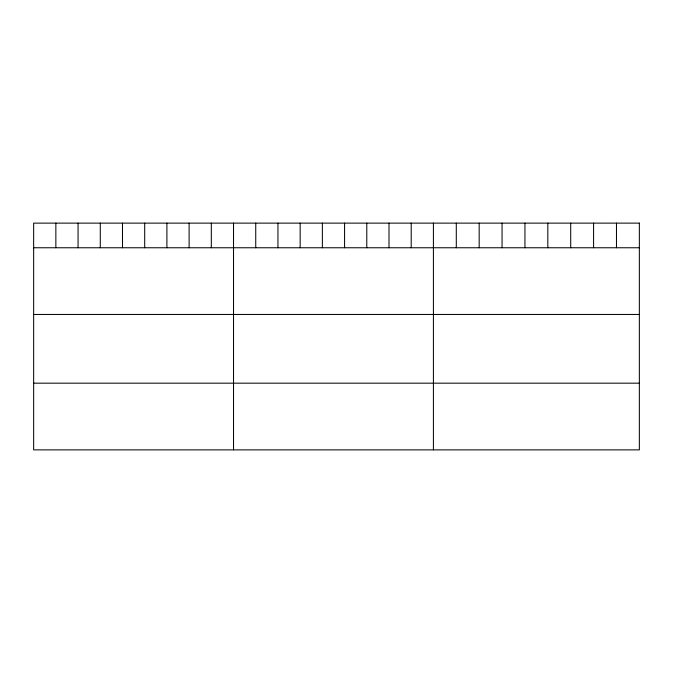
<?xml version="1.0" encoding="UTF-8"?>
<svg xmlns="http://www.w3.org/2000/svg" width="673" height="673" viewBox="0 0 673 673"><rect width="100%" height="100%" fill="white"/><g stroke="black" fill="none" stroke-linecap="round" stroke-linejoin="round"><path stroke-width="1.01" d="M33.65 247.757L639.35 247.757M33.65 314.459L639.35 314.459M33.65 383.173L639.35 383.173M616.468 223.125L616.468 247.757M593.586 223.125L593.586 247.757M570.704 223.125L570.704 247.757M547.822 223.125L547.822 247.757M524.94 223.125L524.94 247.757M502.058 223.125L502.058 247.757M479.176 223.125L479.176 247.757M456.294 223.125L456.294 247.757M433.412 223.125L433.412 449.875M411.203 223.125L411.203 247.757M388.994 223.125L388.994 247.757M366.785 223.125L366.785 247.757M344.576 223.125L344.576 247.757M322.367 223.125L322.367 247.757M300.158 223.125L300.158 247.757M277.949 223.125L277.949 247.757M255.74 223.125L255.74 247.757M233.531 223.125L233.531 449.875M211.322 223.125L211.322 247.757M189.113 223.125L189.113 247.757M166.904 223.125L166.904 247.757M144.695 223.125L144.695 247.757M122.486 223.125L122.486 247.757M100.277 223.125L100.277 247.757M78.068 223.125L78.068 247.757M55.859 223.125L55.859 247.757M639.35 223.125L33.65 223.125L33.65 449.875L639.35 449.875L639.35 223.125"/></g></svg>
